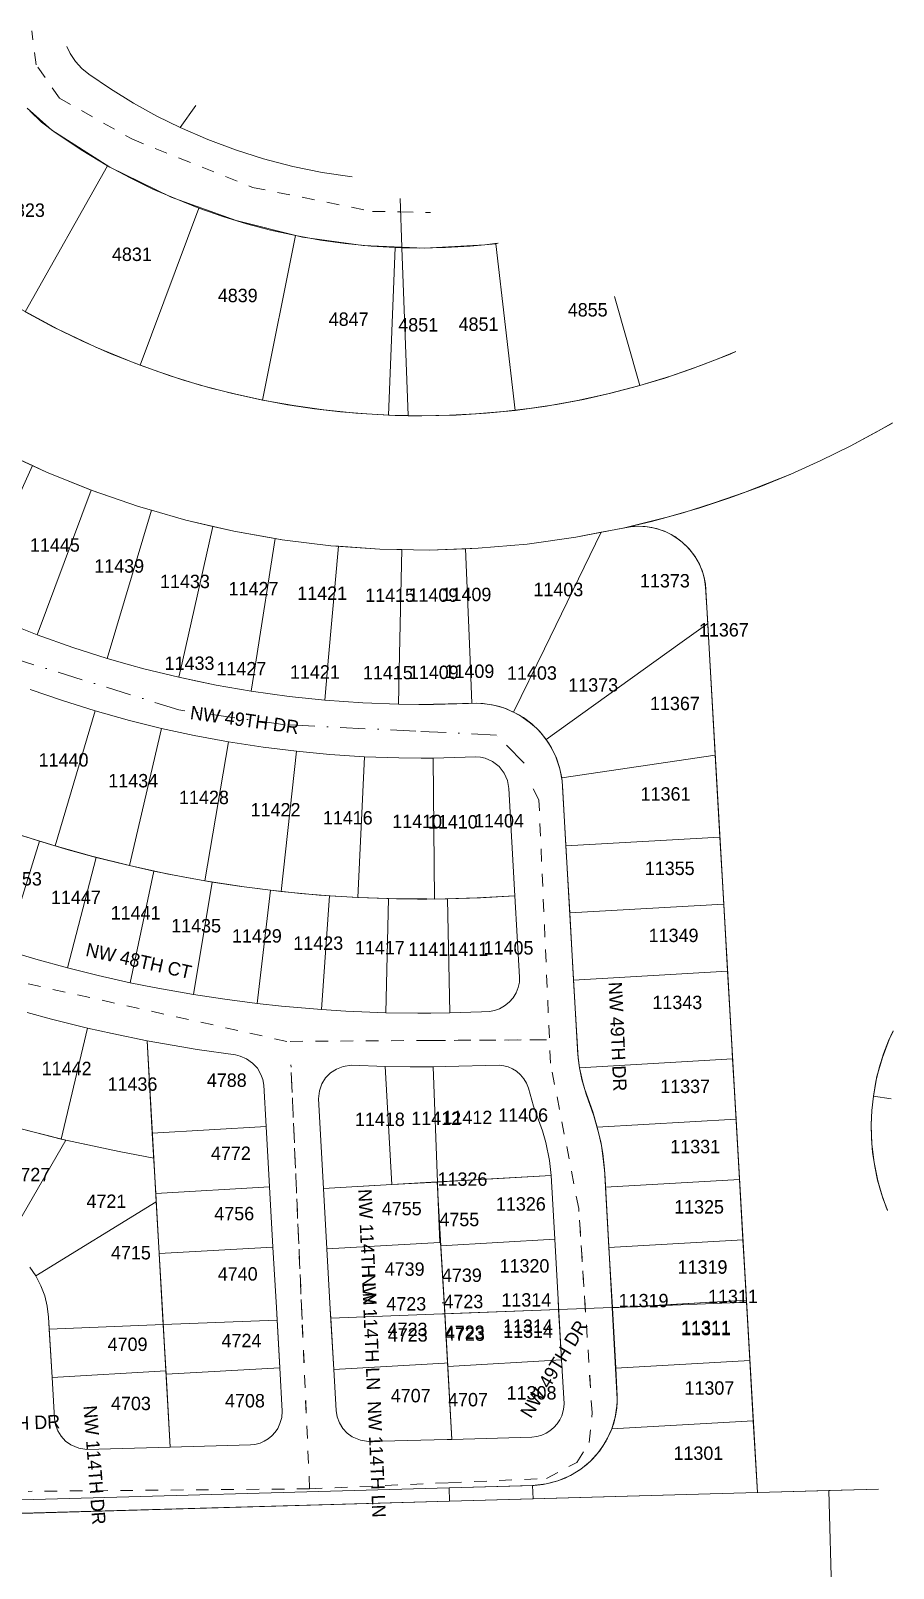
# Model space of a CAD drawing. Header units: inches. Extents: x 4899096 to 4904100, y 867195 to 869771.
# Drawn here: x 4903457 to 4904100, y 868028 to 869175 of the extents above; entities that cross this region are included whole.
import ezdxf

# ---------------------------------------------------------------- set-up
doc = ezdxf.new("R2010")
doc.units = ezdxf.units.IN
doc.header["$MEASUREMENT"] = 0
doc.linetypes.add('DGN2', pattern=[18.831832, 9.415916, -9.415916])
doc.linetypes.add('DGN4', pattern=[37.663664, 18.831832, -9.415916, 0, -9.415916])
doc.layers.add('Level 1', color=7, linetype='Continuous', lineweight=0)
doc.layers.add('Level 28', color=7, linetype='Continuous', lineweight=0)
doc.styles.add('Styledgn000', font='dgn000.shx')

msp = doc.modelspace()

# ---------------------------------------------------------------- linework, layer by layer
at = {"layer": 'Level 1', "color": 7, "linetype": 'DGN2', "lineweight": 0}
for p, q in [((4903460.7, 869149.5), (4903457.5, 869175)), ((4903478.2, 869124.7), (4903460.7, 869149.5)), ((4903478.2, 869124.7), (4903532.1, 869094.3)), ((4903532.1, 869094.3), (4903622.3, 869058.2)), ((4903622.3, 869058.2), (4903711.7, 869040.3)), ((4903711.7, 869040.3), (4903732.6, 869039.9)), ((4903732.6, 869039.9), (4903755.1, 869039.5)), ((4903659.2, 868213.9), (4903650.9, 868403.8)), ((4903664.8, 868087.5), (4903650.9, 868403.8)), ((4903865.7, 868296.6), (4903844.6, 868405)), ((4903870.6, 868222), (4903865.7, 868296.6)), ((4903875.7, 868144.1), (4903865.7, 868296.6)), ((4903875.7, 868144.1), (4903870.6, 868222)), ((4903664.8, 868087.5), (4903659.2, 868213.9)), ((4903873.4, 868122.1), (4903875.7, 868144.1)), ((4903864.2, 868107.2), (4903873.4, 868122.1)), ((4903841.7, 868095.2), (4903864.2, 868107.2)), ((4903664.8, 868087.5), (4903768.8, 868092.1)), ((4903664.8, 868087.5), (4903768.8, 868092.1)), ((4903768.8, 868092.1), (4903841.7, 868095.2)), ((4903768.8, 868092.1), (4903841.7, 868095.2)), ((4903664.8, 868087.5), (4903454.7, 868085.6))]:
    msp.add_line(p, q, dxfattribs=at)
at = {"layer": 'Level 1', "color": 7, "linetype": 'DGN4', "lineweight": 0}
msp.add_lwpolyline([(4903825, 868628.8), (4903804.4, 868649.7), (4903744.1, 868652.6), (4903646.5, 868657.4), (4903567.2, 868668.5), (4903434, 868710)], dxfattribs=at)
at = {"layer": 'Level 1', "color": 7, "linetype": 'DGN2', "lineweight": 0}
for points in [[(4903844.6, 868405), (4903836, 868601.3), (4903828.8, 868615.6)], [(4903753.9, 868421.9), (4903841.6, 868422.4), (4903753.9, 868421.9), (4903647.9, 868421.2), (4903442.4, 868466.9)]]:
    msp.add_lwpolyline(points, dxfattribs=at)
at = {"layer": 'Level 28', "color": 0, "lineweight": 5}
for p, q in [((4903486.1, 869158), (4903483.6, 869163.2)), ((4903490.1, 869152.2), (4903486.1, 869158)), ((4903490.1, 869152.2), (4903494.8, 869147)), ((4903494.8, 869147), (4903500.1, 869142.6)), ((4903516.3, 869131.6), (4903500.1, 869142.6)), ((4903516.3, 869131.6), (4903533.3, 869121.1)), ((4903454.1, 869117.2), (4903472.5, 869100.8)), ((4903464.6, 869106.9), (4903455.9, 869115.2)), ((4903550.8, 869111.4), (4903533.3, 869121.1)), ((4903580, 869119.2), (4903568.1, 869102.9)), ((4903568.1, 869102.9), (4903580, 869119.2)), ((4903580, 869119.2), (4903568.1, 869102.9)), ((4903475, 869099.1), (4903464.6, 869106.9)), ((4903550.8, 869111.4), (4903568.1, 869102.9)), ((4903568.1, 869102.9), (4903588.8, 869093.9)), ((4903472.5, 869100.8), (4903515.8, 869073.4)), ((4903494.2, 869086.3), (4903475, 869099.1)), ((4903588.8, 869093.9), (4903609.4, 869086.2)), ((4903514.1, 869074.4), (4903494.2, 869086.3)), ((4903609.4, 869086.2), (4903630.4, 869079.5)), ((4903630.4, 869079.5), (4903652.2, 869073.9)), ((4903514.1, 869074.4), (4903452.5, 868965.5)), ((4903530.8, 869065.4), (4903514.1, 869074.4)), ((4903515.8, 869073.4), (4903561.6, 869050.9)), ((4903652.2, 869073.9), (4903674.3, 869069.4)), ((4903674.3, 869069.4), (4903696.6, 869066.1)), ((4903547.9, 869057), (4903530.8, 869065.4)), ((4903564.4, 869049.8), (4903547.9, 869057)), ((4903696.6, 869066.1), (4903696.7, 869066.1)), ((4903610.1, 869033.4), (4903561.6, 869050.9)), ((4903582.1, 869042.8), (4903564.4, 869049.8)), ((4903732.3, 869049.9), (4903733.6, 869013.7)), ((4903733.6, 869013.7), (4903732.3, 869049.9)), ((4903582.1, 869042.8), (4903538.4, 868925.5)), ((4903600.1, 869036.5), (4903582.1, 869042.8)), ((4903617.8, 869031.1), (4903600.1, 869036.5)), ((4903659.6, 869021.2), (4903610.1, 869033.4)), ((4903635.7, 869026.4), (4903617.8, 869031.1)), ((4903629.6, 868899.6), (4903654.2, 869022.3)), ((4903654.2, 869022.3), (4903635.7, 869026.4)), ((4903673, 869018.9), (4903654.2, 869022.3)), ((4903704.7, 869014.9), (4903659.6, 869021.2)), ((4903691.3, 869016.3), (4903673, 869018.9)), ((4903710.7, 869014.4), (4903691.3, 869016.3)), ((4903733.6, 869013.7), (4903704.7, 869014.9)), ((4903728.7, 869013.3), (4903710.7, 869014.4)), ((4903723.6, 868888.3), (4903728.7, 869013.3)), ((4903733.7, 869013.2), (4903728.7, 869013.3)), ((4903750.7, 869012.9), (4903733.6, 869013.7)), ((4903738.4, 868888), (4903733.7, 869013.2)), ((4903733.7, 869013.2), (4903747.2, 869012.9)), ((4903747.2, 869012.9), (4903766.2, 869013.3)), ((4903795.7, 869015.3), (4903750.7, 869012.9)), ((4903766.2, 869013.3), (4903784.7, 869014.4)), ((4903784.7, 869014.4), (4903803.7, 869016.2)), ((4903805, 869016.7), (4903795.7, 869015.3)), ((4903805.6, 869016.5), (4903803.7, 869016.2)), ((4903803.7, 869016.2), (4903818.3, 868891.9)), ((4903911.3, 868910.4), (4903892.5, 868976.9)), ((4903476.8, 868952.5), (4903449.7, 868967.1)), ((4903452.5, 868965.5), (4903473.2, 868954.3)), ((4903473.2, 868954.3), (4903494.8, 868943.7)), ((4903505.3, 868939), (4903476.8, 868952.5)), ((4903494.8, 868943.7), (4903515.9, 868934.4)), ((4903505.3, 868939), (4903533.1, 868927.5)), ((4903515.9, 868934.4), (4903538.4, 868925.5)), ((4903969.1, 868930), (4903949.4, 868922.6)), ((4903956, 868925), (4903978.8, 868933.9)), ((4903982.9, 868935.7), (4903969.1, 868930)), ((4903978.8, 868933.9), (4903982.9, 868935.7)), ((4903533.1, 868927.5), (4903551.6, 868920.8)), ((4903538.4, 868925.5), (4903560.7, 868917.7)), ((4903570.7, 868914.5), (4903551.6, 868920.8)), ((4903560.7, 868917.7), (4903583.1, 868910.8)), ((4903911.3, 868910.4), (4903934.2, 868917.4)), ((4903930, 868916), (4903949.4, 868922.6)), ((4903934.2, 868917.4), (4903956, 868925)), ((4903590.4, 868908.8), (4903570.7, 868914.5)), ((4903583.1, 868910.8), (4903606.4, 868904.7)), ((4903609.8, 868903.9), (4903590.4, 868908.8)), ((4903887.3, 868904.2), (4903911.3, 868910.4)), ((4903909.6, 868909.9), (4903889.7, 868904.7)), ((4903930, 868916), (4903909.6, 868909.9)), ((4903606.4, 868904.7), (4903629.6, 868899.6)), ((4903628.8, 868899.7), (4903609.8, 868903.9)), ((4903628.8, 868899.7), (4903648.3, 868896.1)), ((4903629.6, 868899.6), (4903652.7, 868895.4)), ((4903668.6, 868893.1), (4903648.3, 868896.1)), ((4903652.7, 868895.4), (4903675.5, 868892.2)), ((4903818.3, 868891.9), (4903841.6, 868895.1)), ((4903828.8, 868893.2), (4903849, 868896.3)), ((4903841.6, 868895.1), (4903864.8, 868899.3)), ((4903869.2, 868900.1), (4903849, 868896.3)), ((4903864.8, 868899.3), (4903887.3, 868904.2)), ((4903869.2, 868900.1), (4903889.7, 868904.7)), ((4903668.6, 868893.1), (4903688, 868890.8)), ((4903675.5, 868892.2), (4903699.4, 868889.7)), ((4903688, 868890.8), (4903707.4, 868889.2)), ((4903699.4, 868889.7), (4903723.6, 868888.3)), ((4903707.4, 868889.2), (4903728.7, 868888.1)), ((4903723.6, 868888.3), (4903738.4, 868888)), ((4903738.4, 868887.9), (4903728.7, 868888.1)), ((4903748.7, 868887.8), (4903738.4, 868888)), ((4903738.4, 868887.9), (4903748.7, 868887.8)), ((4903774.2, 868888.4), (4903748.7, 868887.8)), ((4903769.2, 868888.2), (4903748.7, 868887.8)), ((4903788.7, 868889.2), (4903769.2, 868888.2)), ((4903796.7, 868889.8), (4903774.2, 868888.4)), ((4903788.7, 868889.2), (4903809.6, 868891)), ((4903818.3, 868891.9), (4903796.7, 868889.8)), ((4903809.6, 868891), (4903828.8, 868893.2)), ((4904068.4, 868865.2), (4904099.9, 868882.4)), ((4904090, 868876.8), (4904068.4, 868865.2)), ((4904099.8, 868882.5), (4904090, 868876.8)), ((4903435.2, 868861.3), (4903468.5, 868845.8)), ((4903458.1, 868850.7), (4903435.2, 868861.3)), ((4904046.4, 868854.4), (4904068.4, 868865.2)), ((4903410.4, 868745.6), (4903458.1, 868850.7)), ((4903468.5, 868845.8), (4903458.1, 868850.7)), ((4904024.1, 868844.4), (4904046.4, 868854.4)), ((4903502.5, 868832.1), (4903468.5, 868845.8)), ((4903501.8, 868832.3), (4903468.5, 868845.8)), ((4903990, 868830.8), (4904024.1, 868844.4)), ((4904001.5, 868835.1), (4904024.1, 868844.4)), ((4903461.4, 868724.5), (4903501.8, 868832.3)), ((4903537.2, 868820.1), (4903501.8, 868832.3)), ((4903502.5, 868832.1), (4903537.2, 868820.1)), ((4903955.3, 868819), (4903978.5, 868826.7)), ((4903990, 868830.8), (4903966.9, 868822.8)), ((4903978.5, 868826.7), (4904001.5, 868835.1)), ((4903546.8, 868817.4), (4903513.7, 868706.9)), ((4903546.8, 868817.4), (4903537.2, 868820.1)), ((4903572.4, 868810), (4903546.8, 868817.4)), ((4903919.9, 868809.1), (4903943.6, 868815.5)), ((4903955.3, 868819), (4903931.8, 868812.2)), ((4903966.9, 868822.8), (4903943.6, 868815.5)), ((4903569.6, 868703.7), (4903592.7, 868805.3)), ((4903592.7, 868805.3), (4903569.6, 868703.7)), ((4903572.4, 868810), (4903592.7, 868805.3)), ((4903572.4, 868810), (4903608.2, 868801.8)), ((4903592.7, 868805.3), (4903608.2, 868801.8)), ((4903863.6, 868797.3), (4903899.8, 868804.3)), ((4903904.3, 868805.1), (4903882.5, 868801)), ((4903899.8, 868804.3), (4903931.8, 868812.2)), ((4903919.9, 868809.1), (4903899.8, 868804.3)), ((4903904.8, 868805.2), (4903899.8, 868804.3)), ((4903904.3, 868805.1), (4903910.3, 868805.5)), ((4903909.8, 868805.5), (4903904.8, 868805.2)), ((4903909.8, 868805.5), (4903915.3, 868805.3)), ((4903910.3, 868805.5), (4903916.8, 868805.1)), ((4903920.3, 868804.6), (4903915.3, 868805.3)), ((4903923.7, 868803.8), (4903916.8, 868805.1)), ((4903920.3, 868804.6), (4903925.1, 868803.3)), ((4903923.7, 868803.8), (4903930.7, 868801.3)), ((4903925.1, 868803.3), (4903929.8, 868801.7)), ((4903608.2, 868801.8), (4903639.2, 868796.3)), ((4903608.2, 868801.8), (4903644.3, 868795.4)), ((4903639.2, 868796.3), (4903625, 868705.8)), ((4903644.3, 868795.4), (4903639.2, 868796.3)), ((4903680.7, 868790.9), (4903644.3, 868795.4)), ((4903790.7, 868789), (4903827.2, 868792.2)), ((4903827.2, 868792.2), (4903863.6, 868797.3)), ((4903840.1, 868714), (4903882.5, 868801)), ((4903882.5, 868801), (4903840.1, 868714)), ((4903882.5, 868801), (4903863.6, 868797.3)), ((4903929.8, 868801.7), (4903934.8, 868799.3)), ((4903937.4, 868797.7), (4903930.7, 868801.3)), ((4903939, 868796.6), (4903934.8, 868799.3)), ((4903943, 868793.6), (4903937.4, 868797.7)), ((4903939, 868796.6), (4903943, 868793.6)), ((4903943, 868793.6), (4903948, 868788.7)), ((4903946.7, 868790.2), (4903943, 868793.6)), ((4903679, 868707.9), (4903686.3, 868790.5)), ((4903717.3, 868788.3), (4903680.7, 868790.9)), ((4903686.3, 868790.5), (4903680.7, 868790.9)), ((4903686.3, 868790.5), (4903717.3, 868788.3)), ((4903742.3, 868787.9), (4903717.3, 868788.3)), ((4903717.3, 868788.3), (4903733.6, 868788.1)), ((4903733.6, 868788.1), (4903732, 868709.9)), ((4903742.3, 868787.9), (4903733.6, 868788.1)), ((4903742.3, 868787.9), (4903754, 868787.7)), ((4903790.7, 868789), (4903754, 868787.7)), ((4903754, 868787.7), (4903781.3, 868788.6)), ((4903790.7, 868789), (4903781.3, 868788.6)), ((4903781.3, 868788.6), (4903784.4, 868711.9)), ((4903949.9, 868786.4), (4903946.7, 868790.2)), ((4903952.3, 868783.2), (4903948, 868788.7)), ((4903949.9, 868786.4), (4903953.1, 868781.9)), ((4903952.3, 868783.2), (4903955.8, 868777.1)), ((4903953.1, 868781.9), (4903955.5, 868777.5)), ((4903955.5, 868777.5), (4903957.7, 868772.5)), ((4903955.8, 868777.1), (4903958.3, 868770.6)), ((4903957.7, 868772.5), (4903959.3, 868767.2)), ((4903959.6, 868765.7), (4903958.3, 868770.6)), ((4903960.2, 868762.3), (4903959.3, 868767.2)), ((4903959.6, 868765.7), (4903960.4, 868760.3)), ((4903962.7, 868718.7), (4903960.2, 868762.3)), ((4903960.2, 868762.3), (4903962.7, 868718.7)), ((4903962, 868732.8), (4903960.4, 868760.3)), ((4903461.4, 868724.5), (4903436.5, 868734.3)), ((4903488.2, 868715), (4903461.4, 868724.5)), ((4903962, 868732.8), (4903941.2, 868717.9)), ((4903962, 868732.8), (4903941.2, 868717.9)), ((4903962.8, 868718.7), (4903962, 868732.8)), ((4903962.8, 868718.7), (4903962, 868732.8)), ((4903488.2, 868715), (4903513.7, 868706.9)), ((4903785.9, 868673.4), (4903784.4, 868711.9)), ((4903840.1, 868714), (4903817.1, 868666.9)), ((4903817.1, 868666.9), (4903840.1, 868714)), ((4903841.5, 868646.3), (4903941.2, 868717.9)), ((4903841.5, 868646.3), (4903941.2, 868717.9)), ((4903962.7, 868718.7), (4903990.8, 868226.6)), ((4903962.7, 868718.7), (4903999, 868084.7)), ((4903962.8, 868718.7), (4903967.6, 868634.6)), ((4903962.8, 868718.7), (4903967.6, 868634.6)), ((4903513.7, 868706.9), (4903530.4, 868702.2)), ((4903530.4, 868702.2), (4903513.7, 868706.9)), ((4903530.4, 868702.2), (4903541.1, 868699.2)), ((4903530.4, 868702.2), (4903541.1, 868699.2)), ((4903567.1, 868692.8), (4903569.6, 868703.7)), ((4903569.6, 868703.7), (4903567.1, 868692.8)), ((4903625, 868705.8), (4903621.3, 868682.4)), ((4903679, 868707.9), (4903676.1, 868675.7)), ((4903731.2, 868672.7), (4903732, 868709.9)), ((4903541.1, 868699.2), (4903567.1, 868692.8)), ((4903567.1, 868692.8), (4903595, 868687)), ((4903567.1, 868692.8), (4903581, 868689.8)), ((4903581, 868689.8), (4903595, 868687)), ((4903480.4, 868675.4), (4903456.2, 868683.7)), ((4903595, 868687), (4903621.3, 868682.4)), ((4903649.5, 868678.5), (4903621.3, 868682.4)), ((4903676.1, 868675.7), (4903649.5, 868678.5)), ((4903504.8, 868667.7), (4903474.9, 868567)), ((4903504.8, 868667.7), (4903480.4, 868675.4)), ((4903530.4, 868660.6), (4903504.8, 868667.7)), ((4903676.1, 868675.7), (4903704.5, 868673.7)), ((4903704.5, 868673.7), (4903731.2, 868672.7)), ((4903731.2, 868672.7), (4903746.3, 868672.5)), ((4903731.2, 868672.7), (4903746.7, 868672.6)), ((4903746.3, 868672.5), (4903746.7, 868672.6)), ((4903746.7, 868672.6), (4903789.7, 868673.5)), ((4903757.3, 868672.6), (4903746.7, 868672.6)), ((4903757.3, 868672.6), (4903783.3, 868673.3)), ((4903785.9, 868673.4), (4903783.3, 868673.3)), ((4903794.3, 868673.2), (4903785.9, 868673.4)), ((4903789.7, 868673.5), (4903795.4, 868673.1)), ((4903794.3, 868673.2), (4903802.1, 868672.1)), ((4903795.4, 868673.1), (4903801, 868672.3)), ((4903801, 868672.3), (4903806.5, 868671)), ((4903802.1, 868672.1), (4903809.8, 868669.9)), ((4903806.5, 868671), (4903811.9, 868669.2)), ((4903817.1, 868666.9), (4903809.8, 868669.9)), ((4903811.9, 868669.2), (4903821.5, 868664.6)), ((4903824.4, 868662.8), (4903817.1, 868666.9)), ((4903554.2, 868654.7), (4903530.4, 868660.6)), ((4903554.2, 868654.7), (4903530.4, 868552.3)), ((4903578.7, 868649.4), (4903554.2, 868654.7)), ((4903821.5, 868664.6), (4903829.8, 868658.7)), ((4903824.4, 868662.8), (4903830.7, 868658)), ((4903829.8, 868658.7), (4903834.1, 868654.9)), ((4903836.4, 868652.5), (4903830.7, 868658)), ((4903834.1, 868654.9), (4903837.9, 868650.8)), ((4903604.3, 868644.6), (4903578.7, 868649.4)), ((4903586.7, 868541), (4903604.3, 868644.6)), ((4903630.1, 868640.6), (4903604.3, 868644.6)), ((4903836.4, 868652.5), (4903841.5, 868646.3)), ((4903837.9, 868650.8), (4903843.6, 868643.2)), ((4903845.3, 868640.3), (4903841.5, 868646.3)), ((4903843.6, 868643.2), (4903848.3, 868634.2)), ((4903655, 868637.6), (4903630.1, 868640.6)), ((4903643.5, 868533.1), (4903655, 868637.6)), ((4903679.9, 868635.2), (4903655, 868637.6)), ((4903705.9, 868633.5), (4903679.9, 868635.2)), ((4903705.9, 868633.5), (4903700.7, 868528.5)), ((4903731.4, 868632.7), (4903705.9, 868633.5)), ((4903748.2, 868632.6), (4903731.4, 868632.7)), ((4903748.2, 868632.6), (4903757, 868632.5)), ((4903788.9, 868633.4), (4903757, 868632.5)), ((4903757, 868632.5), (4903758.1, 868527.4)), ((4903792.4, 868633.1), (4903788.9, 868633.4)), ((4903795.8, 868632.4), (4903792.4, 868633.1)), ((4903801.4, 868629.9), (4903795.8, 868632.4)), ((4903848.8, 868633.1), (4903845.3, 868640.3)), ((4903848.3, 868634.2), (4903851.6, 868624.5)), ((4903851.3, 868625.6), (4903848.8, 868633.1)), ((4903967.6, 868634.6), (4903853, 868617.8)), ((4903971.1, 868573.5), (4903967.6, 868634.6)), ((4903806.2, 868626.2), (4903801.4, 868629.9)), ((4903810, 868621.4), (4903806.2, 868626.2)), ((4903812.5, 868615.8), (4903810, 868621.4)), ((4903853, 868617.8), (4903851.3, 868625.6)), ((4903851.6, 868624.5), (4903853.3, 868615.5)), ((4903813.6, 868609.8), (4903812.5, 868615.8)), ((4903818.1, 868529.9), (4903813.6, 868609.8)), ((4903853, 868617.8), (4903853.5, 868612.1)), ((4903853.3, 868615.5), (4903865.1, 868411.1)), ((4903853.5, 868612.1), (4903856.1, 868567)), ((4903463.2, 868570.5), (4903441.6, 868577.5)), ((4903447.3, 868575.6), (4903474.9, 868567)), ((4903856.1, 868567), (4903971.1, 868573.5)), ((4903974, 868523.5), (4903971.1, 868573.5)), ((4903463.2, 868570.5), (4903438, 868489.2)), ((4903484.5, 868564.2), (4903463.2, 868570.5)), ((4903474.9, 868567), (4903502.4, 868559.3)), ((4903505.6, 868558.4), (4903484.5, 868564.2)), ((4903856.1, 868567), (4903859, 868517)), ((4903484.2, 868476.1), (4903505.6, 868558.4)), ((4903502.4, 868559.3), (4903530.4, 868552.3)), ((4903527.1, 868553.1), (4903505.6, 868558.4)), ((4903548.6, 868548.3), (4903527.1, 868553.1)), ((4903530.4, 868552.3), (4903558.3, 868546.3)), ((4903531, 868465), (4903548.6, 868548.3)), ((4903570.1, 868544), (4903548.6, 868548.3)), ((4903558.3, 868546.3), (4903586.7, 868541)), ((4903592, 868540.1), (4903570.1, 868544)), ((4903578.2, 868456.1), (4903592, 868540.1)), ((4903586.7, 868541), (4903615.9, 868536.5)), ((4903613.9, 868536.8), (4903592, 868540.1)), ((4903635.7, 868534), (4903613.9, 868536.8)), ((4903615.9, 868536.5), (4903643.5, 868533.1)), ((4903635.7, 868534), (4903625.7, 868449.4)), ((4903658, 868531.6), (4903635.7, 868534)), ((4903643.5, 868533.1), (4903671.9, 868530.4)), ((4903679.6, 868529.8), (4903658, 868531.6)), ((4903671.9, 868530.4), (4903700.7, 868528.5)), ((4903673.6, 868444.9), (4903679.6, 868529.8)), ((4903701.2, 868528.5), (4903679.6, 868529.8)), ((4903700.7, 868528.5), (4903729.7, 868527.5)), ((4903723.7, 868527.7), (4903701.2, 868528.5)), ((4903721.6, 868442.6), (4903723.7, 868527.7)), ((4903723.7, 868527.7), (4903745.3, 868527.4)), ((4903729.7, 868527.5), (4903752.2, 868527.5)), ((4903745.3, 868527.4), (4903752.2, 868527.4)), ((4903767.8, 868527.6), (4903752.2, 868527.4)), ((4903758.1, 868527.4), (4903752.2, 868527.5)), ((4903758.1, 868527.4), (4903789.9, 868528.3)), ((4903792.4, 868528.4), (4903767.8, 868527.6)), ((4903767.8, 868527.6), (4903769.6, 868442.5)), ((4903789.9, 868528.3), (4903818.1, 868529.9)), ((4903818.1, 868529.9), (4903792.4, 868528.4)), ((4903821.6, 868469.2), (4903818.1, 868529.9)), ((4903974, 868523.5), (4903859, 868517)), ((4903859, 868517), (4903861.8, 868467)), ((4903976.8, 868473.6), (4903974, 868523.5)), ((4903438, 868489.2), (4903460.6, 868482.5)), ((4903460.6, 868482.5), (4903484.2, 868476.1)), ((4903484.2, 868476.1), (4903507.1, 868470.4)), ((4903507.1, 868470.4), (4903531, 868465)), ((4903976.8, 868473.6), (4903861.8, 868467)), ((4903979.7, 868423.6), (4903976.8, 868473.6)), ((4903531, 868465), (4903548.8, 868461.4)), ((4903548.8, 868461.4), (4903578.2, 868456.1)), ((4903819, 868457.4), (4903820.6, 868461.5)), ((4903820.6, 868461.5), (4903821.4, 868465.3)), ((4903821.4, 868465.3), (4903821.6, 868469.2)), ((4903861.8, 868467), (4903864.7, 868417)), ((4903578.2, 868456.1), (4903601.5, 868452.6)), ((4903601.5, 868452.6), (4903625.7, 868449.4)), ((4903625.7, 868449.4), (4903643.9, 868447.5)), ((4903643.9, 868447.5), (4903673.6, 868444.9)), ((4903806.6, 868445.6), (4903810.4, 868447.7)), ((4903810.4, 868447.7), (4903813.8, 868450.4)), ((4903813.8, 868450.4), (4903816.7, 868453.7)), ((4903816.7, 868453.7), (4903819, 868457.4)), ((4903472.2, 868437.8), (4903453.9, 868442.8)), ((4903499, 868431.1), (4903472.2, 868437.8)), ((4903673.6, 868444.9), (4903691.8, 868443.8)), ((4903691.8, 868443.8), (4903721.6, 868442.6)), ((4903745.6, 868442.3), (4903721.6, 868442.6)), ((4903745.6, 868442.3), (4903755.4, 868442.4)), ((4903755.4, 868442.4), (4903769.6, 868442.5)), ((4903769.6, 868442.5), (4903793.1, 868443.3)), ((4903793.1, 868443.3), (4903799, 868443.6)), ((4903799, 868443.6), (4903802.9, 868444.3)), ((4903802.9, 868444.3), (4903806.6, 868445.6)), ((4903499, 868431.1), (4903479.5, 868348.3)), ((4903517.5, 868427), (4903499, 868431.1)), ((4903543.5, 868421.6), (4903517.5, 868427)), ((4904097, 868421.7), (4904100.5, 868429.1)), ((4904100.4, 868428.9), (4904097.4, 868422.7)), ((4903543.5, 868421.6), (4903547.4, 868352.8)), ((4903548.5, 868334.2), (4903543.5, 868421.6)), ((4903580.9, 868415.2), (4903543.5, 868421.6)), ((4903609.5, 868411.1), (4903580.9, 868415.2)), ((4903864.7, 868417), (4903865.3, 868408.8)), ((4903980.5, 868408.1), (4903979.7, 868423.6)), ((4904097.4, 868422.7), (4904092.3, 868409.1)), ((4904093.2, 868411.9), (4904097, 868421.7)), ((4903612.9, 868410.3), (4903609.5, 868411.1)), ((4903617.7, 868408.3), (4903612.9, 868410.3)), ((4903622.3, 868405), (4903617.7, 868408.3)), ((4903625.9, 868401.2), (4903622.3, 868405)), ((4903689.8, 868402.5), (4903684.9, 868400.6)), ((4903696.2, 868403.4), (4903689.8, 868402.5)), ((4903721.1, 868402.6), (4903696.2, 868403.4)), ((4903721.1, 868402.6), (4903726.1, 868314.4)), ((4903740, 868402.3), (4903721.1, 868402.6)), ((4903757, 868402.3), (4903740, 868402.3)), ((4903757, 868402.3), (4903766.2, 868402.4)), ((4903760.2, 868316.3), (4903757, 868402.3)), ((4903806.2, 868403.6), (4903766.2, 868402.4)), ((4903809.7, 868403.1), (4903806.2, 868403.6)), ((4903813.1, 868402.2), (4903809.7, 868403.1)), ((4903816.3, 868400.8), (4903813.1, 868402.2)), ((4903865.1, 868411.1), (4903866.3, 868401.6)), ((4903865.3, 868408.8), (4903866.3, 868401.6)), ((4903866.3, 868401.6), (4903980.5, 868408.1)), ((4903866.3, 868401.6), (4903868.1, 868392.7)), ((4903866.3, 868401.6), (4903868.7, 868390.5)), ((4903983.1, 868363.1), (4903980.5, 868408.1)), ((4904087.5, 868391.2), (4904090, 868401.4)), ((4904092.3, 868409.1), (4904088.3, 868395.1)), ((4904090, 868401.4), (4904093.2, 868411.9)), ((4903628.5, 868396.6), (4903625.9, 868401.2)), ((4903629.8, 868392.9), (4903628.5, 868396.6)), ((4903630.6, 868388.6), (4903629.8, 868392.9)), ((4903676.8, 868394), (4903674, 868389.6)), ((4903680.5, 868397.8), (4903676.8, 868394)), ((4903684.9, 868400.6), (4903680.5, 868397.8)), ((4903819.2, 868398.9), (4903816.3, 868400.8)), ((4903822.2, 868396.4), (4903819.2, 868398.9)), ((4903824.8, 868393.4), (4903822.2, 868396.4)), ((4903826.8, 868390.1), (4903824.8, 868393.4)), ((4903828.3, 868386.4), (4903826.8, 868390.1)), ((4903868.1, 868392.7), (4903869.9, 868386.1)), ((4903868.7, 868390.5), (4903871.2, 868381.8)), ((4904088.3, 868395.1), (4904085.6, 868380.4)), ((4904087.5, 868391.2), (4904085.6, 868380.4)), ((4903632.4, 868357.7), (4903630.6, 868388.6)), ((4903672.1, 868384.3), (4903671.4, 868378.3)), ((4903674, 868389.6), (4903672.1, 868384.3)), ((4903832, 868372.9), (4903828.3, 868386.4)), ((4903869.9, 868386.1), (4903876.1, 868368.6)), ((4903871.2, 868381.8), (4903877, 868365.8)), ((4904084.4, 868369.8), (4904085.6, 868380.4)), ((4904085.6, 868380.4), (4904098.8, 868378.5)), ((4903671.4, 868378.3), (4903675.1, 868311.5)), ((4903838.6, 868354.5), (4903832, 868372.9)), ((4903876.1, 868368.6), (4903879.5, 868357.2)), ((4904084.4, 868369.8), (4904083.9, 868358.8)), ((4904084.4, 868369.8), (4904084, 868359.3)), ((4903430.9, 868360.9), (4903479.5, 868348.3)), ((4903482.8, 868347.5), (4903443.5, 868357.4)), ((4903632.4, 868357.7), (4903547.4, 868352.8)), ((4903634.9, 868312.7), (4903632.4, 868357.7)), ((4903877, 868365.8), (4903880.8, 868352.2)), ((4903983.1, 868363.1), (4903879.5, 868357.2)), ((4903879.5, 868357.2), (4903882.1, 868346.4)), ((4903985.7, 868318.1), (4903983.1, 868363.1)), ((4904084.4, 868344.8), (4904083.9, 868358.8)), ((4904084, 868359.3), (4904084.2, 868348.8)), ((4903482.8, 868347.5), (4903437.4, 868268.7)), ((4903479.5, 868348.3), (4903522.8, 868339)), ((4903522.8, 868339), (4903482.8, 868347.5)), ((4903547.4, 868352.8), (4903550, 868307.8)), ((4903841.1, 868345.8), (4903838.6, 868354.5)), ((4903843.9, 868332.4), (4903841.1, 868345.8)), ((4903880.8, 868352.2), (4903882.6, 868343.5)), ((4903882.1, 868346.4), (4903883.6, 868337.6)), ((4904084.2, 868348.8), (4904085, 868338.3)), ((4904084.4, 868344.8), (4904086.1, 868330.9)), ((4903548.5, 868334.2), (4903522.8, 868339)), ((4903550.3, 868301.5), (4903548.5, 868334.2)), ((4903882.6, 868343.5), (4903884.3, 868331.7)), ((4903883.6, 868337.6), (4903884.9, 868325.8)), ((4904086.6, 868327.9), (4904085, 868338.3)), ((4903760.2, 868316.5), (4903845, 868321.1)), ((4903771.1, 868316.9), (4903845, 868321.1)), ((4903845, 868321.1), (4903843.9, 868332.4)), ((4903845, 868321.1), (4903847.8, 868273.6)), ((4903884.3, 868331.7), (4903885.1, 868322.9)), ((4903884.9, 868325.8), (4903885.7, 868312.4)), ((4903885.1, 868322.9), (4903890.7, 868222.7)), ((4903885.1, 868322.9), (4903894.5, 868154.4)), ((4904086.1, 868330.9), (4904088.9, 868317.2)), ((4904088.8, 868317.6), (4904086.6, 868327.9)), ((4903634.9, 868312.7), (4903550, 868307.8)), ((4903637.5, 868267.7), (4903634.9, 868312.7)), ((4903760.1, 868316.5), (4903675.1, 868311.5)), ((4903675.1, 868311.5), (4903726.1, 868314.4)), ((4903680.2, 868221.5), (4903675.1, 868311.5)), ((4903726.1, 868314.4), (4903760.2, 868316.3)), ((4903760.2, 868316.5), (4903760.1, 868316.5)), ((4903760.1, 868316.5), (4903760.6, 868307.4)), ((4903760.1, 868316.5), (4903760.6, 868307.4)), ((4903760.1, 868316.5), (4903760.6, 868307.5)), ((4903760.6, 868307.5), (4903760.1, 868316.5)), ((4903771.1, 868316.9), (4903760.2, 868316.3)), ((4903760.6, 868307.4), (4903760.2, 868316.5)), ((4903760.6, 868307.5), (4903760.2, 868316.5)), ((4903885.7, 868312.4), (4903985.7, 868318.1)), ((4903885.7, 868312.4), (4903888.2, 868267.5)), ((4903988.2, 868273.2), (4903985.7, 868318.1)), ((4904091.6, 868307.5), (4904088.8, 868317.6)), ((4904088.9, 868317.2), (4904092.7, 868304.2)), ((4903460.5, 868246.3), (4903550.3, 868301.5)), ((4903550, 868307.8), (4903552.5, 868262.9)), ((4903555, 868220.4), (4903550.3, 868301.5)), ((4903762.8, 868268.8), (4903760.6, 868307.5)), ((4903762, 868271.3), (4903760.6, 868307.5)), ((4903760.6, 868307.5), (4903762.6, 868271.3)), ((4903762.8, 868268.8), (4903760.6, 868307.4)), ((4903760.6, 868307.4), (4903762, 868271.3)), ((4903762.6, 868271.3), (4903760.6, 868307.4)), ((4904091.6, 868307.5), (4904095.1, 868297.6)), ((4904096.1, 868295.3), (4904092.7, 868304.2)), ((4904096.1, 868295.2), (4904095.1, 868297.6)), ((4903637.5, 868267.7), (4903552.5, 868262.9)), ((4903640.1, 868222.7), (4903637.5, 868267.7)), ((4903762, 868271.3), (4903677.7, 868266.5)), ((4903677.7, 868266.5), (4903762, 868271.3)), ((4903762, 868271.3), (4903762.6, 868271.3)), ((4903762.6, 868271.3), (4903762, 868271.3)), ((4903765.2, 868226.3), (4903762.6, 868271.3)), ((4903847.8, 868273.6), (4903762.8, 868268.8)), ((4903762.8, 868268.8), (4903765.4, 868223.8)), ((4903850.3, 868228.7), (4903847.8, 868273.6)), ((4903888.2, 868267.5), (4903988.2, 868273.2)), ((4903890.8, 868222.7), (4903888.2, 868267.5)), ((4903888.2, 868267.5), (4903890.8, 868222.5)), ((4903990.8, 868228.2), (4903988.2, 868273.2)), ((4903455.9, 868252.8), (4903460.5, 868246.3)), ((4903552.5, 868262.9), (4903555.1, 868217.9)), ((4903460.5, 868246.3), (4903464.3, 868239)), ((4903464.3, 868239), (4903467.2, 868231.5)), ((4903467.2, 868231.5), (4903469, 868223.8)), ((4903469, 868223.8), (4903470, 868215.6)), ((4903555, 868220.4), (4903555.6, 868210)), ((4903557.5, 868175.4), (4903555, 868220.4)), ((4903555.1, 868217.9), (4903555.6, 868210)), ((4903555.1, 868217.9), (4903557.7, 868172.9)), ((4903640.6, 868213.2), (4903640.1, 868222.7)), ((4903642.6, 868177.7), (4903640.1, 868222.7)), ((4903680.6, 868214.7), (4903680.2, 868221.5)), ((4903680.2, 868221.5), (4903682.8, 868176.5)), ((4903764, 868217.9), (4903680.6, 868214.7)), ((4903765.2, 868226.3), (4903763.7, 868226.3)), ((4903890.7, 868222.7), (4903764, 868217.9)), ((4903764, 868217.9), (4903765.7, 868218)), ((4903765.7, 868218), (4903765.2, 868226.3)), ((4903765.2, 868226.3), (4903767.8, 868181.4)), ((4903765.7, 868218), (4903765.4, 868223.8)), ((4903765.4, 868223.8), (4903767.9, 868178.8)), ((4903850.7, 868221.2), (4903765.7, 868218)), ((4903765.7, 868218), (4903767.8, 868181.4)), ((4903765.7, 868218), (4903767.9, 868178.8)), ((4903850.3, 868228.7), (4903850.7, 868221.2)), ((4903852.9, 868183.7), (4903850.3, 868228.7)), ((4903852.9, 868183.7), (4903850.7, 868221.2)), ((4903894.5, 868154.4), (4903890.7, 868222.7)), ((4903990.8, 868228.2), (4903890.8, 868222.5)), ((4903905, 868223.3), (4903890.8, 868222.7)), ((4903890.8, 868222.5), (4903905, 868223.3)), ((4903890.8, 868222.7), (4903890.8, 868222.5)), ((4903890.8, 868222.5), (4903893.3, 868177.5)), ((4903990.8, 868228.2), (4903905, 868223.3)), ((4903905, 868223.3), (4903990.9, 868226.6)), ((4903990.9, 868226.6), (4903990.8, 868228.2)), ((4903993.3, 868183.2), (4903990.8, 868228.2)), ((4903990.8, 868226.6), (4903999, 868084.7)), ((4903990.9, 868226.6), (4903993.3, 868183.2)), ((4903470.5, 868206.7), (4903470, 868215.6)), ((4903470, 868215.6), (4903472.6, 868170.6)), ((4903555.6, 868210), (4903470.5, 868206.7)), ((4903470.5, 868206.7), (4903472.6, 868170.6)), ((4903555.6, 868210), (4903640.6, 868213.2)), ((4903557.5, 868175.4), (4903555.6, 868210)), ((4903557.7, 868172.9), (4903555.6, 868210)), ((4903640.6, 868213.2), (4903642.6, 868177.7)), ((4903680.6, 868214.7), (4903682.8, 868176.5)), ((4903767.9, 868178.8), (4903852.9, 868183.7)), ((4903854.7, 868151), (4903852.9, 868183.7)), ((4903472.6, 868170.6), (4903557.5, 868175.4)), ((4903560.8, 868118.5), (4903557.5, 868175.4)), ((4903642.6, 868177.7), (4903557.7, 868172.9)), ((4903557.7, 868172.9), (4903560.8, 868118.5)), ((4903644.4, 868145.5), (4903642.6, 868177.7)), ((4903682.8, 868176.5), (4903765.4, 868181.2)), ((4903684.6, 868145.9), (4903682.8, 868176.5)), ((4903767.8, 868181.4), (4903765.4, 868181.2)), ((4903771, 868124.4), (4903767.8, 868181.4)), ((4903767.9, 868178.8), (4903771, 868124.4)), ((4903993.3, 868183.2), (4903893.3, 868177.5)), ((4903893.3, 868177.5), (4903894.5, 868156.7)), ((4903995.9, 868138.2), (4903993.3, 868183.2)), ((4903472.6, 868170.6), (4903474.3, 868140)), ((4903854.3, 868146.6), (4903854.7, 868151)), ((4903894.4, 868151), (4903892.9, 868140.9)), ((4903894.1, 868147.6), (4903894.5, 868154.4)), ((4903894.5, 868156.7), (4903894.4, 868151)), ((4903474.3, 868140), (4903475.1, 868135.2)), ((4903642.7, 868136.1), (4903644, 868140.7)), ((4903644, 868140.7), (4903644.4, 868145.5)), ((4903685.4, 868141.2), (4903684.6, 868145.9)), ((4903687.1, 868136.7), (4903685.4, 868141.2)), ((4903849.6, 868135.9), (4903851.5, 868138.9)), ((4903851.5, 868138.9), (4903853, 868142)), ((4903853, 868142), (4903854.3, 868146.6)), ((4903892.9, 868140.9), (4903890.3, 868132.2)), ((4903995.9, 868138.2), (4903890.3, 868132.2)), ((4903893.2, 868142), (4903891.8, 868136.5)), ((4903893.2, 868142), (4903894.1, 868147.6)), ((4903999, 868084.7), (4903995.9, 868138.2)), ((4903475.1, 868135.2), (4903476.8, 868130.7)), ((4903476.8, 868130.7), (4903479.4, 868126.7)), ((4903479.4, 868126.7), (4903482.6, 868123.1)), ((4903634, 868124.9), (4903636.7, 868127.1)), ((4903636.7, 868127.1), (4903639, 868129.7)), ((4903639, 868129.7), (4903641, 868132.5)), ((4903641, 868132.5), (4903642.7, 868136.1)), ((4903689.6, 868132.6), (4903687.1, 868136.7)), ((4903692.9, 868129.1), (4903689.6, 868132.6)), ((4903696.7, 868126.2), (4903692.9, 868129.1)), ((4903702.7, 868123.7), (4903696.7, 868126.2)), ((4903771, 868124.4), (4903830.8, 868126.1)), ((4903830.8, 868126.1), (4903834.3, 868126.5)), ((4903834.3, 868126.5), (4903838.1, 868127.6)), ((4903838.1, 868127.6), (4903841.3, 868129)), ((4903841.3, 868129), (4903844.2, 868130.8)), ((4903844.2, 868130.8), (4903847.2, 868133.3)), ((4903847.2, 868133.3), (4903849.6, 868135.9)), ((4903890.3, 868132.2), (4903886.1, 868123.2)), ((4903889.6, 868130.3), (4903887.2, 868125.2)), ((4903889.6, 868130.3), (4903891.8, 868136.5)), ((4903482.6, 868123.1), (4903486.5, 868120.3)), ((4903486.5, 868120.3), (4903492.5, 868117.7)), ((4903492.5, 868117.7), (4903498.5, 868116.8)), ((4903498.5, 868116.8), (4903560.8, 868118.5)), ((4903560.8, 868118.5), (4903620.6, 868120.2)), ((4903620.6, 868120.2), (4903624, 868120.6)), ((4903624, 868120.6), (4903627.8, 868121.6)), ((4903627.8, 868121.6), (4903631, 868123)), ((4903631, 868123), (4903634, 868124.9)), ((4903708.8, 868122.7), (4903702.7, 868123.7)), ((4903767.6, 868124.3), (4903708.8, 868122.7)), ((4903767.6, 868124.3), (4903771, 868124.4)), ((4903881.1, 868115.6), (4903874.3, 868108)), ((4903883.8, 868119.3), (4903879.7, 868113.8)), ((4903886.1, 868123.2), (4903881.1, 868115.6)), ((4903883.8, 868119.3), (4903887.2, 868125.2)), ((4903866.4, 868101.6), (4903871.8, 868105.7)), ((4903874.3, 868108), (4903867.3, 868102.2)), ((4903875.9, 868109.6), (4903871.8, 868105.7)), ((4903875.9, 868109.6), (4903879.7, 868113.8)), ((4903844.7, 868091.9), (4903839.2, 868090.8)), ((4903850.2, 868093.5), (4903841.4, 868091.2)), ((4903850.2, 868093.5), (4903844.7, 868091.9)), ((4903859.6, 868097.5), (4903850.2, 868093.5)), ((4903850.2, 868093.5), (4903855.5, 868095.5)), ((4903855.5, 868095.5), (4903861.6, 868098.6)), ((4903867.3, 868102.2), (4903859.6, 868097.5)), ((4903866.4, 868101.6), (4903861.6, 868098.6)), ((4903768.9, 868088.3), (4902779.9, 868060.5)), ((4903769, 868088.3), (4902783.1, 868060.5)), ((4903029.9, 868067.5), (4903769, 868088.3)), ((4903029.9, 868067.5), (4903769, 868088.3)), ((4903832.4, 868090.1), (4903768.9, 868088.3)), ((4903769, 868088.3), (4903832.4, 868090.1)), ((4903831.3, 868090.1), (4903769, 868088.3)), ((4903769, 868088.3), (4903769.3, 868078.2)), ((4903769.3, 868078.2), (4903769, 868088.3)), ((4903769.3, 868078.2), (4904052.4, 868086.2)), ((4903769.3, 868078.2), (4904052.4, 868086.2)), ((4903841.4, 868091.2), (4903831.3, 868090.1)), ((4903831.3, 868090.1), (4903831.6, 868080)), ((4903831.6, 868080), (4903999, 868084.7)), ((4903839.2, 868090.8), (4903832.4, 868090.1)), ((4903999, 868084.7), (4904089.4, 868087.2)), ((4903999, 868084.7), (4904089.4, 868087.2)), ((4904052.4, 868086.2), (4904089.4, 868087.2)), ((4904052.4, 868086.2), (4904089.4, 868087.2)), ((4904052.4, 868086.2), (4904058.2, 867877.1)), ((4904055.2, 867986.2), (4904052.4, 868086.2)), ((4904052.4, 868086.2), (4904058.2, 867877.1)), ((4902687.3, 868047.8), (4903769.3, 868078.2)), ((4903769.3, 868078.2), (4902687.3, 868047.8)), ((4903769.3, 868078.2), (4903030.3, 868057.4)), ((4903769.3, 868078.2), (4903030.3, 868057.4)), ((4903769.3, 868078.2), (4903831.6, 868080)), ((4903831.6, 868080), (4903769.3, 868078.2))]:
    msp.add_line(p, q, dxfattribs=at)

# ---------------------------------------------------------------- texts
at = {"layer": 'Level 1', "color": 7, "style": 'Styledgn000'}
for s, rotation, p in [('NW 49TH DR', 352.0294, (4903575.2, 868661.7)), ('NW 48TH CT', 347.4808, (4903497.1, 868485.1)), ('NW 48TH CT', 347.4808, (4903497.1, 868485.1)), ('NW 49TH DR', 272.5051, (4903888, 868465.4)), ('NW 114TH LN', 272.5048, (4903701.1, 868310.9)), ('NW 114TH LN', 272.5048, (4903703.8, 868247.7)), ('NW 49TH DR', 58.4437, (4903830, 868139.5)), ('NW 114TH LN', 272.5048, (4903708, 868152.7)), ('NW 49TH DR', 2.5042, (4903397.2, 868129.2)), ('NW 114TH DR', 274.3484, (4903496, 868149.3))]:
    msp.add_text(s, height=10, rotation=rotation, dxfattribs=at).set_placement(p)
at = {"layer": 'Level 28', "color": 251, "style": 'Styledgn000'}
for s, p in [('4823', (4903437.5, 869036.2)), ('4831', (4903517.3, 869003.3)), ('4839', (4903596.3, 868972.6)), ('4847', (4903679.1, 868954.9)), ('4855', (4903857.5, 868961.9)), ('4851', (4903731, 868950.7)), ('4851', (4903776, 868951.2)), ('11445', (4903456.1, 868786.5)), ('11439', (4903504.1, 868770.8)), ('11433', (4903553.2, 868759.3)), ('11373', (4903911.4, 868759.8)), ('11427', (4903604.4, 868753.9)), ('11421', (4903655.6, 868750.5)), ('11415', (4903706.3, 868749)), ('11409', (4903738.6, 868749.1)), ('11409', (4903763.3, 868749.6)), ('11409', (4903763.3, 868749.6)), ('11403', (4903831.9, 868753.3)), ('11367', (4903955.4, 868723.2)), ('11433', (4903556.6, 868698.3)), ('11427', (4903595.3, 868694.2)), ('11421', (4903650.2, 868691.8)), ('11415', (4903704.6, 868691.3)), ('11409', (4903738.9, 868691.5)), ('11409', (4903765.5, 868692.3)), ('11409', (4903765.5, 868692.3)), ('11403', (4903812.2, 868691)), ('11373', (4903857.9, 868682.1)), ('11367', (4903918.9, 868668.3)), ('11440', (4903462.6, 868626.2)), ('11434', (4903514.6, 868610.7)), ('11428', (4903567.4, 868598.2)), ('11361', (4903911.9, 868600.8)), ('11422', (4903620.8, 868589)), ('11416', (4903674.7, 868583)), ('11410', (4903726.5, 868580.3)), ('11410', (4903753.1, 868580)), ('11404', (4903787.6, 868580.8)), ('11355', (4903915, 868545.3)), ('11453', (4903427.8, 868537.5)), ('11447', (4903471.8, 868523.7)), ('11441', (4903516.4, 868512.1)), ('11435', (4903561.5, 868502.5)), ('11429', (4903606.9, 868494.9)), ('11349', (4903917.9, 868495.3)), ('11423', (4903652.7, 868489.5)), ('11417', (4903698.6, 868486.1)), ('11411', (4903738.5, 868485)), ('11411', (4903760.9, 868485)), ('11405', (4903794.7, 868486)), ('11343', (4903920.7, 868445.3)), ('11442', (4903464.9, 868396)), ('11436', (4903514, 868384.4)), ('4788', (4903588.1, 868387.3)), ('11337', (4903926.5, 868382.7)), ('11418', (4903698.7, 868358.1)), ('11412', (4903740.7, 868358.8)), ('11412', (4903740.7, 868358.8)), ('11412', (4903764, 868359.5)), ('11412', (4903764, 868359.5)), ('11406', (4903805.6, 868361.3)), ('11331', (4903934, 868337.8)), ('4772', (4903591.2, 868332.8)), ('4727', (4903441.5, 868316.9)), ('11326', (4903760.3, 868313.5)), ('11326', (4903760.3, 868313.5)), ('4721', (4903498.3, 868297)), ('4755', (4903718.7, 868291.5)), ('11326', (4903803.9, 868295)), ('11325', (4903936.9, 868292.8)), ('4756', (4903593.7, 868287.8)), ('4755', (4903761.7, 868283.4)), ('4755', (4903761.7, 868283.4)), ('4715', (4903516.6, 868258.6)), ('4740', (4903596.3, 868242.8)), ('4739', (4903720.9, 868246.4)), ('11320', (4903806.6, 868248.8)), ('11319', (4903939.5, 868248)), ('11319', (4903939.5, 868247.9)), ('4739', (4903763.6, 868241.8)), ('4739', (4903763.6, 868241.8)), ('4723', (4903722.1, 868220.5)), ('4723', (4903764.7, 868222.2)), ('11314', (4903808, 868223.4)), ('11319', (4903895.5, 868222.9)), ('11311', (4903962.2, 868226)), ('4723', (4903723, 868201.4)), ('4723', (4903723.2, 868197.3)), ('4723', (4903765.7, 868199.3)), ('4723', (4903765.9, 868197.9)), ('11314', (4903809.1, 868203.8)), ('11314', (4903809.3, 868200.1)), ('11311', (4903942.1, 868202.9)), ('11311', (4903942.1, 868202.1)), ('4709', (4903514.1, 868190.3)), ('4724', (4903599.1, 868193.1)), ('4707', (4903725.4, 868152)), ('4707', (4903725.4, 868152)), ('11308', (4903811.9, 868154.1)), ('11307', (4903944.6, 868157.7)), ('4703', (4903516.6, 868146.2)), ('4708', (4903601.7, 868148.2)), ('4707', (4903768.2, 868149)), ('4707', (4903768.2, 868149)), ('11301', (4903936.4, 868109.1))]:
    msp.add_text(s, height=10, dxfattribs=at).set_placement(p)

doc.saveas('drawing.dxf')
